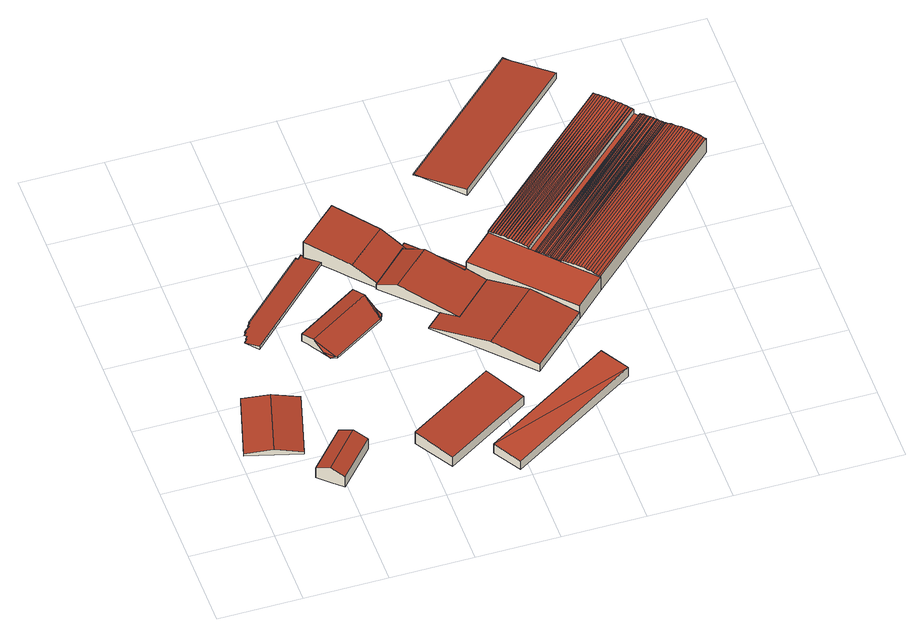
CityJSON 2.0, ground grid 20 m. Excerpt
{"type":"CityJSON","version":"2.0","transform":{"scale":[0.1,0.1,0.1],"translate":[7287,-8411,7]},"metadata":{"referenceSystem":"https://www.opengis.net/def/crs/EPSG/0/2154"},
"CityObjects":{
"building1":{"type":"Building","attributes":{"name":"inconnu","Volume":268.15,"Profile":"IGN","ZMIN":8.62,"TEXTURE":1,"THICKNESS":0.1,"OVERHANG":0,"NDALLE":"76_95","NDALLE410":"76_95C","NDALLE4915":"15_12","SOURCE":"SIRADEL","COMMENT":"Restitution 2017","DT_INTEG":20180101,"USAGE":"indiffÃ©renciÃ©","Shape_Leng":60.29,"Shape_Le_1":60.29,"Shape_Le_2":0,"Shape_Le_3":60.29,"Shape_Area":224.06},"children":["building1-1"]},
"building1-1":{"type":"BuildingPart","attributes":{"measuredHeight":1.73},"parents":["building1"],"geometry":[{"type":"MultiSurface","lod":"2","boundaries":[[[0,1,2,3]],[[4,5,1,0]],[[6,7,8,4,0,3,9,10]],[[11,5,4,8]],[[2,1,5,11,12,13,14,15]],[[2,15,9,3]]],"semantics":{"surfaces":[{"type":"RoofSurface"},{"type":"WallSurface"}],"values":[0,0,1,1,1,1]}}]},
"building2":{"type":"Building","attributes":{"name":"inconnu","Volume":344.31,"Profile":"IGN","ZMIN":7.57,"TEXTURE":1,"THICKNESS":0.1,"OVERHANG":0,"NDALLE":"76_95","NDALLE410":"76_95C","NDALLE4915":"15_12","SOURCE":"SIRADEL","COMMENT":"Restitution 2017","DT_INTEG":20180101,"USAGE":"indiffÃ©renciÃ©","Shape_Leng":39.47,"Shape_Le_1":39.47,"Shape_Le_2":0,"Shape_Le_3":39.47,"Shape_Area":89.6},"children":["building2-1"]},
"building2-1":{"type":"BuildingPart","attributes":{"measuredHeight":4.51},"parents":["building2"],"geometry":[{"type":"MultiSurface","lod":"2","boundaries":[[[16,17,18,19]],[[20,16,19,21]],[[22,23,21,19,18,24]],[[25,20,21,23]],[[16,20,25,26,27,17]],[[17,27,24,18]]],"semantics":{"surfaces":[{"type":"RoofSurface"},{"type":"WallSurface"}],"values":[0,0,1,1,1,1]}}]},
"building3":{"type":"Building","attributes":{"name":"inconnu","Volume":259.16,"Profile":"IGN","ZMIN":11.87,"TEXTURE":1,"THICKNESS":0.1,"OVERHANG":0,"NDALLE":"76_95","NDALLE410":"76_95C","NDALLE4915":"15_12","SOURCE":"SIRADEL","COMMENT":"Restitution 2017","DT_INTEG":20180101,"USAGE":"indiffÃ©renciÃ©","Shape_Leng":52.43,"Shape_Le_1":52.43,"Shape_Le_2":0,"Shape_Le_3":52.43,"Shape_Area":161.28},"children":["building3-1"]},
"building3-1":{"type":"BuildingPart","attributes":{"measuredHeight":3.27},"parents":["building3"],"geometry":[{"type":"MultiSurface","lod":"2","boundaries":[[[28,29,30,31]],[[29,32,33,30]],[[34,35,32]],[[29,34,32]],[[36,30,33]],[[36,33,37]],[[38,39,40,41,31,30,36,37,42,43]],[[44,45,28,31,41]],[[35,34,29,28,45,46,47,48,49,50]],[[32,35,50,51,52]],[[32,52,53,33]],[[33,53,42,37]]],"semantics":{"surfaces":[{"type":"RoofSurface"},{"type":"WallSurface"}],"values":[0,0,0,0,0,0,1,1,1,1,1,1]}}]},
"building4":{"type":"Building","attributes":{"name":"inconnu","Volume":844.53,"Profile":"IGN","ZMIN":8.64,"TEXTURE":1,"THICKNESS":0.1,"OVERHANG":0,"NDALLE":"76_95","NDALLE410":"76_95C","NDALLE4915":"15_12","SOURCE":"SIRADEL","COMMENT":"Restitution 2017","DT_INTEG":20180101,"USAGE":"indiffÃ©renciÃ©","Shape_Leng":70.3,"Shape_Le_1":70.3,"Shape_Le_2":0,"Shape_Le_3":70.3,"Shape_Area":263.37},"children":["building4-1"]},
"building4-1":{"type":"BuildingPart","attributes":{"measuredHeight":3.69},"parents":["building4"],"geometry":[{"type":"MultiSurface","lod":"2","boundaries":[[[54,55,56,57]],[[58,59,54,57,60]],[[54,59,61,55]],[[55,61,62,56]],[[63,60,57,56,62]]],"semantics":{"surfaces":[{"type":"RoofSurface"},{"type":"WallSurface"}],"values":[0,1,1,1,1]}}]},
"building5":{"type":"Building","attributes":{"name":"inconnu","Volume":825.56,"Profile":"IGN","ZMIN":9.41,"TEXTURE":1,"THICKNESS":0.1,"OVERHANG":0,"NDALLE":"76_95","NDALLE410":"76_95C","NDALLE4915":"15_12","SOURCE":"V2017","COMMENT":"Restitution avant 2017","DT_INTEG":20170501,"USAGE":"indiffÃ©renciÃ©","ANCON":"NULL","Shape_Leng":89.74,"Shape_Le_1":89.74,"Shape_Le_2":89.74,"Shape_Le_3":89.74,"Shape_Area":290.74},"children":["building5-1"]},
"building5-1":{"type":"BuildingPart","attributes":{"measuredHeight":2.89},"parents":["building5"],"geometry":[{"type":"MultiSurface","lod":"2","boundaries":[[[64,65,66]],[[65,67,66]],[[68,65,64,69]],[[65,68,70,67]],[[66,67,70,71,72]],[[69,64,66,72]]],"semantics":{"surfaces":[{"type":"RoofSurface"},{"type":"WallSurface"}],"values":[0,0,1,1,1,1]}}]},
"building6":{"type":"Building","attributes":{"name":"inconnu","Volume":0,"Profile":"IGN","ZMIN":11.38,"TEXTURE":1,"THICKNESS":0.1,"OVERHANG":0,"NDALLE":"76_95","NDALLE410":"76_95C","NDALLE4915":"15_12","SOURCE":"SIRADEL","COMMENT":"Restitution 2017","DT_INTEG":20180101,"USAGE":"indiffÃ©renciÃ©","Shape_Leng":338.05,"Shape_Le_1":338.05,"Shape_Le_2":0,"Shape_Le_3":338.05,"Shape_Area":2796.81},"children":["building6-1"]},
"building6-1":{"type":"BuildingPart","attributes":{"measuredHeight":0},"parents":["building6"],"geometry":[{"type":"MultiSurface","lod":"2","boundaries":[[[73,74,75,76,77,78]],[[79,80,81,82,83,84,85,86,87,88,89,90,91,92,93,94,95,96]],[[97,98,99,100,101,102]],[[103,102,101,104,105,106,107]],[[108,109,110,111]],[[112,110,109,113,114,115]],[[113,116,117,118,119,120]],[[118,121,122,119]],[[123,124,125,126]],[[127,128,129,130]],[[131,132,133,134]],[[128,131,134,129]],[[135,127,130,136]],[[137,138,139]],[[140,138,137]],[[141,140,142]],[[142,140,137]],[[143,144,145]],[[146,144,143]],[[138,146,139]],[[139,146,143]],[[147,148,149]],[[150,148,147]],[[151,150,152]],[[152,150,147]],[[153,154,155]],[[144,153,145]],[[145,153,155]],[[156,151,152]],[[157,151,156]],[[155,154,158]],[[154,157,158]],[[158,157,156]],[[159,141,142]],[[160,141,159]],[[161,160,162]],[[162,160,159]],[[163,161,162]],[[164,161,163]],[[165,164,163]],[[166,164,165]],[[167,166,165]],[[168,166,167]],[[169,168,170]],[[170,168,167]],[[171,172,173,174]],[[175,176,177]],[[178,179,180]],[[181,175,182]],[[176,183,184]],[[177,176,184]],[[182,175,177]],[[185,181,182]],[[186,187,185]],[[188,189,186]],[[187,181,185]],[[190,191,188]],[[192,193,190]],[[194,195,192]],[[196,197,194]],[[198,199,196]],[[200,201,198]],[[189,187,186]],[[202,203,200]],[[204,205,202]],[[206,207,204]],[[180,208,206]],[[191,189,188]],[[179,208,180]],[[193,191,190]],[[208,207,206]],[[207,205,204]],[[195,193,192]],[[205,203,202]],[[203,201,200]],[[201,199,198]],[[199,197,196]],[[197,195,194]],[[132,209,210,133]],[[209,211,212,210]],[[211,213,214,212]],[[213,215,216,214]],[[215,217,218,216]],[[217,219,220,218]],[[221,222,223,224]],[[219,225,226,220]],[[225,221,224,226]],[[222,227,228,223]],[[227,229,230,228]],[[229,231,232,230]],[[233,234,79,96,235]],[[80,79,234,236,237]],[[238,239,81,80,237]],[[82,81,239,240,241]],[[242,243,83,82,241]],[[84,83,243,244,245]],[[246,247,85,84,245]],[[85,247,248,86]],[[249,250,87,86,248]],[[87,250,251,88]],[[88,251,252,89]],[[90,89,252]],[[253,254,92,91]],[[255,93,92,254]],[[256,257,94,93,255]],[[258,95,94,257]],[[96,95,258,259,235]],[[106,260,261,107]],[[262,263,264,97,102,103,107,261]],[[91,90,99,98,97,264]],[[104,101,100,99,90,252,265,266,267]],[[104,267,268,105]],[[105,268,260,106]],[[269,73,78,270]],[[271,262,74,73,269]],[[74,262,261,75]],[[260,76,75,261]],[[77,76,260,272,273]],[[78,77,273,274,270]],[[275,276,268,111,110,112,273]],[[277,278,108,111,268]],[[109,108,278,279,280,113]],[[113,280,281,114]],[[282,115,114,281]],[[273,112,115,282]],[[283,281,120,119,122,284]],[[280,113,120,281]],[[285,116,113,280]],[[286,117,116,285]],[[118,117,286,287,288,121]],[[121,288,284,122]],[[289,123,126,290]],[[282,124,123,289]],[[124,282,284,125]],[[125,284,290,126]],[[291,292,293,294,295,296,297,298,299,300,301,302,303,304,305,306,307,308,178,180,206,204,202,200,198,196,194,192,190,188,186,185,182,177,184,309,310]],[[311,289,179,178,308]],[[312,313,183,176,175,181,187,189,191,193,195,197,199,201,203,205,207,208,179,289,314,315,316,317,318,319,320,321,322,323,324,325,326,327,328,329,330,331,332,333]],[[183,313,309,184]],[[313,171,174,309]],[[171,313,334,172]],[[172,334,335,173]],[[309,174,173,335]],[[336,337,338,339,340,341,342,343,344,345,346,347,348,349,350,335,170,167,165,163,162,159,142,137,139,143,145,155,158,156,152,147,149,351]],[[334,169,170,335]],[[352,353,354,148,150,151,157,154,153,144,146,138,140,141,160,161,164,166,168,169,334,355,356,357,358,359,360,361,362,363,364,365,366,367,368,369,370,371,372,373,374]],[[148,354,351,149]],[[375,376,377,378,379,380,381,382,383,384,385,386,387,388,389,390,391,392,393,351,136,130,129,134,133,210,212,214,216,218,220,226,224,223,228,230,232,394,395,396,397]],[[354,135,136,351]],[[398,399,290,231,229,227,222,221,225,219,217,215,213,211,209,132,131,128,127,135,354,400,401,402,403,404,405,406,407,408,409,410,411,412,413,414,415,416,417,418,419]],[[232,231,290,420,394]]],"semantics":{"surfaces":[{"type":"RoofSurface"},{"type":"WallSurface"}],"values":[0,0,0,0,0,0,0,0,0,0,0,0,0,0,0,0,0,0,0,0,0,0,0,0,0,0,0,0,0,0,0,0,0,0,0,0,0,0,0,0,0,0,0,0,0,0,0,0,0,0,0,0,0,0,0,0,0,0,0,0,0,0,0,0,0,0,0,0,0,0,0,0,0,0,0,0,0,0,0,0,0,0,0,0,0,0,0,0,0,0,1,1,1,1,1,1,1,1,1,1,1,1,1,1,1,1,1,1,1,1,1,1,1,1,1,1,1,1,1,1,1,1,1,1,1,1,1,1,1,1,1,1,1,1,1,1,1,1,1,1,1,1,1,1,1,1,1,1,1,1,1]}}]},
"building7":{"type":"Building","attributes":{"name":"inconnu","Volume":397.25,"Profile":"IGN","ZMIN":15.82,"TEXTURE":1,"THICKNESS":0.1,"OVERHANG":0,"NDALLE":"76_95","NDALLE410":"76_95C","NDALLE4915":"15_12","SOURCE":"SIRADEL","COMMENT":"Restitution 2017","DT_INTEG":20180101,"USAGE":"indiffÃ©renciÃ©","Shape_Leng":108.44,"Shape_Le_1":108.44,"Shape_Le_2":0,"Shape_Le_3":108.44,"Shape_Area":552.6},"children":["building7-1"]},
"building7-1":{"type":"BuildingPart","attributes":{"measuredHeight":2.33},"parents":["building7"],"geometry":[{"type":"MultiSurface","lod":"2","boundaries":[[[421,422,423,424]],[[425,421,424,426]],[[421,425,427,422]],[[422,427,428,423]],[[426,424,423,428]]],"semantics":{"surfaces":[{"type":"RoofSurface"},{"type":"WallSurface"}],"values":[0,1,1,1,1]}}]}
},
"vertices":[
[119,388,33],[73,226,33],[137,208,23],[183,370,23],[55,406,23],[9,244,23],[119,388,16],[87,397,16],[55,406,16],[183,370,16],[151,379,16],[9,244,16],[41,235,16],[73,226,16],[105,217,16],[137,208,16],
[169,117,51],[195,94,37],[279,188,37],[253,212,51],[142,141,37],[226,235,37],[253,212,6],[226,235,6],[279,188,6],[142,141,6],[169,117,6],[195,94,6],
[236,526,50],[255,497,56],[404,591,56],[386,620,50],[297,456,24],[424,535,23],[270,472,35],[280,456,28],[420,565,35],[430,550,27],[420,565,29],[412,578,29],[404,591,29],[386,620,29],[430,550,29],[425,558,29],[311,573,29],[236,526,29],[246,512,29],[255,497,29],[263,484,29],[270,472,29],[280,456,29],[288,456,29],[297,456,29],[424,535,29],
[380,162,53],[437,70,44],[644,198,44],[587,290,53],[484,226,16],[380,162,16],[587,290,16],[437,70,16],[644,198,16],[615,244,16],
[847,269,53],[533,73,53],[888,202,53],[574,6,50],[533,73,24],[847,269,24],[574,6,24],[731,104,24],[888,202,24],
[545,740,27],[530,726,29],[541,714,29],[537,711,30],[641,604,30],[659,621,27],[139,611,22],[141,609,22],[126,595,22],[129,592,23],[122,586,23],[127,580,25],[121,573,25],[123,571,25],[116,563,25],[141,535,33],[351,736,33],[320,770,24],[324,773,24],[318,780,22],[308,770,22],[304,774,21],[144,620,21],[146,618,22],[414,855,75],[324,773,75],[320,770,75],[351,736,71],[404,678,65],[498,762,65],[530,726,44],[446,632,37],[533,716,39],[537,711,36],[541,714,36],[443,629,38],[481,591,63],[571,676,62],[533,716,37],[641,604,45],[588,480,36],[681,569,35],[645,608,45],[554,515,26],[516,479,26],[623,366,59],[756,491,59],[681,569,36],[707,278,45],[841,402,45],[720,678,65],[645,608,65],[841,402,65],[913,470,65],[848,540,69],[852,535,71],[1205,862,71],[1200,866,69],[857,530,72],[861,526,73],[1213,852,73],[1209,857,72],[844,544,68],[1196,871,68],[1171,897,68],[822,568,68],[1174,894,68],[819,571,68],[816,574,68],[1169,900,68],[1177,891,68],[827,562,68],[1180,888,68],[825,565,68],[1193,874,66],[844,544,65],[1196,871,65],[841,547,66],[838,550,67],[1191,877,67],[830,559,68],[833,556,67],[1182,886,68],[1188,880,67],[836,553,67],[1185,883,67],[1166,903,68],[814,576,68],[811,579,67],[1163,906,67],[1160,909,67],[808,582,67],[1158,912,67],[806,585,67],[1155,915,66],[803,588,66],[800,591,65],[1152,918,65],[789,603,57],[800,591,57],[1152,918,57],[1141,930,57],[780,612,71],[785,608,71],[1136,935,71],[1071,1005,70],[720,678,70],[1075,1000,71],[776,617,72],[1132,940,71],[789,603,70],[1141,930,70],[1128,944,72],[1123,949,72],[772,622,72],[1119,954,73],[767,626,73],[1115,958,73],[763,631,73],[1110,963,73],[759,636,73],[1106,968,73],[754,640,73],[1101,972,73],[750,645,73],[1097,977,73],[746,650,73],[1093,982,73],[741,654,73],[1088,986,72],[737,659,72],[1084,991,72],[733,664,72],[1080,996,71],[728,668,71],[724,673,71],[865,521,74],[1217,848,74],[870,516,75],[1222,843,75],[874,512,75],[1226,839,75],[878,507,75],[1230,834,75],[883,502,75],[1235,829,75],[887,498,75],[1239,825,75],[896,488,73],[900,484,72],[1252,811,72],[1247,816,73],[891,493,74],[1243,820,74],[904,479,71],[1256,807,71],[909,474,69],[1260,802,69],[913,470,68],[1265,797,68],[142,615,24],[139,611,24],[146,618,24],[140,610,24],[141,609,24],[134,602,24],[126,595,24],[128,594,24],[129,592,24],[126,589,24],[122,586,24],[125,583,24],[127,580,24],[124,577,24],[121,573,24],[123,571,24],[119,567,24],[116,563,24],[141,535,24],[351,736,24],[321,776,24],[318,780,24],[308,770,24],[306,772,24],[304,774,24],[144,620,24],[145,619,24],[537,711,24],[541,714,24],[530,726,24],[498,762,24],[414,855,24],[378,707,24],[404,678,24],[446,632,24],[533,716,24],[545,740,24],[659,621,24],[537,733,24],[589,658,24],[641,604,24],[650,613,24],[571,676,24],[552,696,24],[488,673,24],[443,629,24],[481,591,24],[588,480,24],[681,569,24],[645,608,24],[756,491,24],[841,402,24],[554,515,24],[516,479,24],[623,366,24],[707,278,24],[720,678,24],[913,470,24],[1132,940,24],[1128,944,24],[1125,947,24],[1123,949,24],[1119,954,24],[1115,958,24],[1110,963,24],[1106,968,24],[1101,972,24],[1097,977,24],[1093,982,24],[1091,984,24],[1088,986,24],[1084,991,24],[1080,996,24],[1078,998,24],[1075,1000,24],[1071,1005,24],[1141,930,24],[1136,935,24],[895,841,24],[787,605,24],[789,603,24],[722,675,24],[724,673,24],[726,671,24],[728,668,24],[731,666,24],[733,664,24],[737,659,24],[741,654,24],[746,650,24],[750,645,24],[754,640,24],[759,636,24],[763,631,24],[765,629,24],[767,626,24],[772,622,24],[776,617,24],[780,612,24],[783,610,24],[785,608,24],[800,591,24],[1152,918,24],[1193,874,24],[1191,877,24],[1188,880,24],[1185,883,24],[1182,886,24],[1180,888,24],[1177,891,24],[1174,894,24],[1171,897,24],[1169,900,24],[1166,903,24],[1163,906,24],[1160,909,24],[1158,912,24],[1155,915,24],[1196,871,24],[840,549,24],[841,547,24],[844,544,24],[801,590,24],[803,588,24],[806,585,24],[807,584,24],[808,582,24],[810,581,24],[811,579,24],[814,576,24],[816,574,24],[818,572,24],[819,571,24],[821,569,24],[822,568,24],[823,566,24],[825,565,24],[827,562,24],[830,559,24],[833,556,24],[836,553,24],[838,550,24],[1252,811,24],[1250,813,24],[1247,816,24],[1243,820,24],[1239,825,24],[1237,827,24],[1235,829,24],[1232,832,24],[1230,834,24],[1226,839,24],[1222,843,24],[1217,848,24],[1215,850,24],[1213,852,24],[1211,855,24],[1209,857,24],[1205,862,24],[1200,866,24],[1198,869,24],[1265,797,24],[1260,802,24],[1258,804,24],[1256,807,24],[906,477,24],[909,474,24],[846,542,24],[848,540,24],[850,537,24],[852,535,24],[857,530,24],[861,526,24],[865,521,24],[867,519,24],[870,516,24],[874,512,24],[876,509,24],[878,507,24],[880,505,24],[883,502,24],[887,498,24],[891,493,24],[896,488,24],[898,486,24],[900,484,24],[904,479,24],[1089,633,24],
[618,897,64],[710,797,87],[1008,1073,87],[916,1173,64],[618,897,68],[916,1173,68],[710,797,68],[1008,1073,68]
]}
